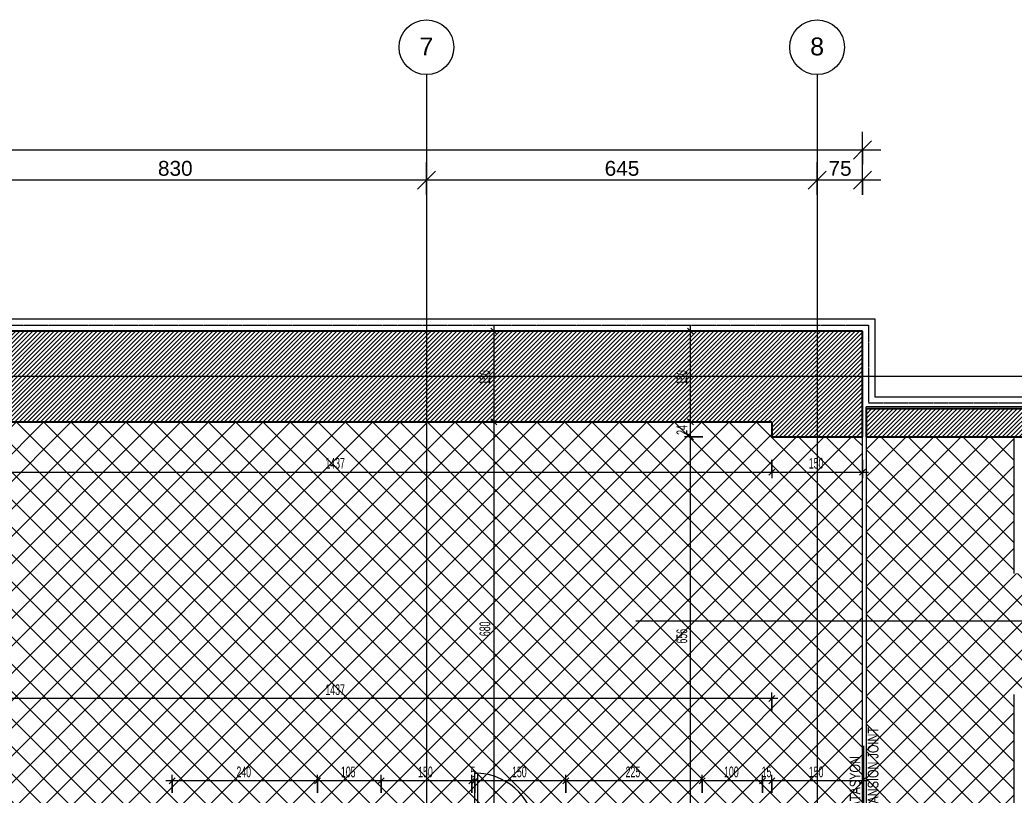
# Model space of a CAD drawing. Header units: centimetres. Extents: x -9345 to 11316, y -7197 to -3465.
# Drawn here: x -2053 to -412, y -4757 to -3477 of the extents above; entities that cross this region are included whole.
import ezdxf

# ---------------------------------------------------------------- set-up
doc = ezdxf.new("R2010")
doc.units = ezdxf.units.CM
doc.linetypes.add('Grid Line 1_4_', pattern=[1.11125, 0.635, -0.15875, 0.15875, -0.15875])
doc.linetypes.add('Overhead', pattern=[0.396875, 0.238125, -0.15875])
for name, color, linetype, lineweight in [('A-ANNO-DIMS', 211, 'Continuous', 9), ('A-ANNO-DIMS-100', 211, 'Continuous', 9), ('A-ANNO-NOTE', 131, 'Continuous', 9), ('A-DETL', 90, 'Continuous', 9), ('A-DETL-GENF', 92, 'Continuous', 9), ('A-DETL-THIN', 151, 'Continuous', 9), ('A-DOOR', 31, 'Continuous', 9), ('A-FLOR', 192, 'Continuous', 9), ('A-FLOR-OVHD', 1, 'Overhead', 9), ('A-GENM', 13, 'Continuous', 9), ('A-WALL', 113, 'Continuous', 9), ('A-WALL-PATT', 111, 'Continuous', 25), ('G-ANNO-SYMB', 111, 'Continuous', 9), ('S-GRID', 1, 'Continuous', 9), ('S-GRID-IDEN', 1, 'Continuous', 9)]:
    doc.layers.add(name, color=color, linetype=linetype, lineweight=lineweight)
doc.styles.add('Arial_1', font='arial.ttf', dxfattribs={"height": 29.505988})
doc.styles.add('Arial_4', font='arial.ttf', dxfattribs={"height": 24.588323})
doc.styles.add('Swis721 LtCn BT_1', font='swisscl.ttf', dxfattribs={"width": 0.8, "height": 17.639445})
doc.styles.add('Swis721 LtCn BT_9', font='swisscl.ttf', dxfattribs={"height": 17.639445})
doc.styles.add('Swis721 LtCn BT_I_1', font='swisscli.ttf', dxfattribs={"height": 17.639445})
doc.dimstyles.new('IUAS_DIMENSION_AXIS', dxfattribs={"dimscale": 30.48, "dimtxt": 25, "dimasz": 0.984252, "dimexe": 0.984252, "dimexo": 0.0625, "dimgap": 0, "dimtad": 1, "dimdec": 0, "dimzin": 0, "dimdsep": 46, "dimtxsty": 'Arial_4', "dimblk1": 'OBLIQUE', "dimblk2": 'OBLIQUE', "dimsah": 1, "dimcen": 0.09, "dimdle": 0.984252, "dimazin": 0, "dimtfac": 1, "dimtdec": 4, "dimtix": 1, "dimtmove": 0, "dimatfit": 3, "dimfxl": 0.787402, "dimfxlon": 1, "dimtvp": 1, "dimtolj": 1, "dimtzin": 0, "dimarcsym": 2})
doc.dimstyles.new('IUAS_DIMENSION_INSIDE_100', dxfattribs={"dimscale": 30.48, "dimtxt": 18, "dimasz": 0.328084, "dimexe": 0.328084, "dimexo": 0.0625, "dimgap": 0, "dimtad": 1, "dimdec": 0, "dimdsep": 46, "dimtxsty": 'Swis721 LtCn BT_1', "dimblk1": 'OBLIQUE', "dimblk2": 'OBLIQUE', "dimsah": 1, "dimcen": 0.09, "dimdle": 0.328084, "dimazin": 0, "dimtfac": 1, "dimtdec": 4, "dimtix": 1, "dimtmove": 0, "dimatfit": 3, "dimfxl": 0.656168, "dimfxlon": 1, "dimtvp": 1, "dimtolj": 1, "dimtzin": 0, "dimarcsym": 2})
doc.dimstyles.new('IUAS_DIMENSION_INSIDE_100_5', dxfattribs={"dimscale": 30.48, "dimtxt": 18, "dimasz": 0.328084, "dimexe": 0.328084, "dimexo": 0.0625, "dimgap": 0, "dimtad": 1, "dimdec": 0, "dimdsep": 46, "dimtxsty": 'Swis721 LtCn BT_1', "dimblk1": 'OBLIQUE', "dimblk2": 'OBLIQUE', "dimsah": 1, "dimcen": 0.09, "dimdle": 0.328084, "dimazin": 0, "dimtfac": 1, "dimtdec": 4, "dimtix": 1, "dimtmove": 0, "dimatfit": 3, "dimfxl": 0.656168, "dimfxlon": 1, "dimtvp": 1, "dimtolj": 1, "dimtzin": 0, "dimarcsym": 2})
pattern_1 = [(45, (0, 0), (-3.535534, 3.535534), [])]

# ---------------------------------------------------------------- blocks, each defined once
blk = doc.blocks.new('M_Single-Flush2 - IUAS_A_DOOR_K7 _yangına dayanıklı saç kapı  100x220_-1640812-_116_30 KONKORS KATI _ CONCOURSE LEVEL')
at = {"layer": 'A-DOOR', "lineweight": 18}
for p, q in [((44.9, -10), (44.9, -110)), ((50, -10), (44.9, -10)), ((50, -10), (50, -110)), ((50, -110), (44.9, -110))]:
    blk.add_line(p, q, dxfattribs=at)
at = {"layer": 'A-DOOR'}
blk.add_arc((50, -10), 100.2, 180.0034, 267.0816, dxfattribs=at)
blk = doc.blocks.new('Generic Models 10 - Generic Models 4-1515411-_116_30 KONKORS KATI _ CONCOURSE LEVEL')
at = {"layer": 'A-GENM'}
h = blk.add_hatch(dxfattribs=at)
h.set_pattern_fill('FP_3', color=256, style=0, pattern_type=2)
h.set_pattern_definition([(336.636, (0, 0), (1.982856, 4.59002), [])])
h.paths.add_polyline_path([(-4643.3, -1479.5), (-4606.9, -1571.2), (-4563.9, -1554.1), (-4718.1, -1165.6), (-4761, -1182.6), (-4699.6, -1337.6)], flags=0)
h.paths.add_polyline_path([(-3959.6, -1314.4), (-3916.6, -1297.4), (-4070.7, -908.8), (-4113.7, -925.9), (-3967.9, -1293.6)], flags=0)
at = {"layer": 'A-GENM', "lineweight": 25}
for p, q in [((-4070.7, -908.8), (-4113.7, -925.9)), ((-3916.6, -1297.4), (-4070.7, -908.8)), ((-4113.7, -925.9), (-3959.6, -1314.4)), ((-4718.8, -1165.9), (-4761, -1182.6)), ((-4718.1, -1165.6), (-4718.8, -1165.9)), ((-4628, -1392.7), (-4718.1, -1165.6)), ((-4761, -1182.6), (-4606.9, -1571.2)), ((-3959.6, -1314.4), (-3916.6, -1297.4)), ((-4563.9, -1554.1), (-4628, -1392.7)), ((-4606.9, -1571.2), (-4563.9, -1554.1))]:
    blk.add_line(p, q, dxfattribs=at)
at = {"layer": 'A-GENM'}
for p, q in [((-4070.7, -908.8), (-4067.6, -907.6)), ((-3913.4, -1296.1), (-4067.5, -907.6)), ((-4113.8, -925.9), (-4113.6, -925.8)), ((-4764.3, -1183.9), (-4610.1, -1572.5)), ((-4764.2, -1183.9), (-4761, -1182.6)), ((-3974.1, -1320.2), (-4001.6, -1331.1)), ((-3959.5, -1314.4), (-3974.1, -1320.2)), ((-4522.3, -1537.6), (-4549.5, -1548.4)), ((-4549.5, -1548.4), (-4564.1, -1554.2))]:
    blk.add_line(p, q, dxfattribs=at)
blk = doc.blocks.new('Grid - IUAS_A_GRID_HEAD_4_5MM-1313285-_116_30 KONKORS KATI _ CONCOURSE LEVEL')
at = {"layer": 'S-GRID-IDEN'}
blk.add_circle((0, 0), 0.452, dxfattribs=at)
blk = doc.blocks.new('DIMBLOCK156-_116_30 KONKORS KATI _ CONCOURSE LEVEL')
at = {"layer": 'A-ANNO-DIMS-100', "transparency": 16777216}
for p, q in [((-925.9, -4164.9), (-955.9, -4164.9)), ((-945.9, -4164.9), (-950.9, -4159.9)), ((-945.9, -4820.5), (-945.9, -4164.9)), ((-945.9, -4164.9), (-940.9, -4169.9)), ((-945.9, -4164.9), (-925.9, -4164.9)), ((-965.9, -4820.5), (-935.9, -4820.5)), ((-945.9, -4820.5), (-965.9, -4820.5)), ((-945.9, -4820.5), (-950.9, -4815.5)), ((-945.9, -4820.5), (-940.9, -4825.5))]:
    blk.add_line(p, q, dxfattribs=at)
at = {"layer": 'A-ANNO-DIMS-100', "color": 0, "transparency": 16777216, "insert": (-969.2, -4506.4), "char_height": 17.64, "width": 32.914, "attachment_point": 1, "rotation": 90, "line_spacing_factor": 0.971848, "style": 'Swis721 LtCn BT_1'}
blk.add_mtext('656', dxfattribs=at)
blk = doc.blocks.new('_Oblique')
at = {"color": 0, "linetype": 'ByBlock', "lineweight": -2}
blk.add_line((-0.5, -0.5), (0.5, 0.5), dxfattribs=at)
blk = doc.blocks.new('DIMBLOCK157-_116_30 KONKORS KATI _ CONCOURSE LEVEL')
at = {"layer": 'A-ANNO-DIMS-100', "transparency": 16777216}
for p, q in [((-945.9, -4140.5), (-950.9, -4135.5)), ((-965.9, -4140.5), (-935.9, -4140.5)), ((-945.9, -4140.5), (-965.9, -4140.5)), ((-945.9, -4164.9), (-945.9, -4140.5)), ((-945.9, -4140.5), (-940.9, -4145.5)), ((-925.9, -4164.9), (-955.9, -4164.9)), ((-945.9, -4164.9), (-950.9, -4159.9)), ((-945.9, -4164.9), (-940.9, -4169.9)), ((-945.9, -4164.9), (-925.9, -4164.9))]:
    blk.add_line(p, q, dxfattribs=at)
at = {"layer": 'A-ANNO-DIMS-100', "color": 0, "transparency": 16777216, "insert": (-969.2, -4161.9), "char_height": 17.64, "width": 21.943, "attachment_point": 1, "rotation": 90, "line_spacing_factor": 0.971848, "style": 'Swis721 LtCn BT_1'}
blk.add_mtext('24', dxfattribs=at)
blk = doc.blocks.new('DIMBLOCK158-_116_30 KONKORS KATI _ CONCOURSE LEVEL')
at = {"layer": 'A-ANNO-DIMS-100', "transparency": 16777216}
for p, q in [((-945.9, -3990.5), (-950.9, -3985.5)), ((-945.9, -4140.5), (-945.9, -3980.5)), ((-965.9, -3990.5), (-935.9, -3990.5)), ((-945.9, -3990.5), (-965.9, -3990.5)), ((-945.9, -3990.5), (-940.9, -3995.5)), ((-945.9, -4140.5), (-950.9, -4135.5)), ((-965.9, -4140.5), (-935.9, -4140.5)), ((-945.9, -4140.5), (-965.9, -4140.5)), ((-945.9, -4140.5), (-940.9, -4145.5))]:
    blk.add_line(p, q, dxfattribs=at)
at = {"layer": 'A-ANNO-DIMS-100', "color": 0, "transparency": 16777216, "insert": (-969.2, -4079.2), "char_height": 17.64, "width": 32.914, "attachment_point": 1, "rotation": 90, "line_spacing_factor": 0.971848, "style": 'Swis721 LtCn BT_1'}
blk.add_mtext('150', dxfattribs=at)
blk = doc.blocks.new('DIMBLOCK201-_116_30 KONKORS KATI _ CONCOURSE LEVEL')
at = {"layer": 'A-ANNO-DIMS-100', "transparency": 16777216}
for p, q in [((-1270.9, -3990.5), (-1275.9, -3985.5)), ((-1270.9, -3980.5), (-1270.9, -4140.5)), ((-1250.9, -3990.5), (-1280.9, -3990.5)), ((-1270.9, -3990.5), (-1265.9, -3995.5)), ((-1270.9, -3990.5), (-1250.9, -3990.5)), ((-1270.9, -4140.5), (-1275.9, -4135.5)), ((-1250.9, -4140.5), (-1280.9, -4140.5)), ((-1270.9, -4140.5), (-1265.9, -4145.5)), ((-1270.9, -4140.5), (-1250.9, -4140.5))]:
    blk.add_line(p, q, dxfattribs=at)
at = {"layer": 'A-ANNO-DIMS-100', "color": 0, "transparency": 16777216, "insert": (-1294.3, -4079.2), "char_height": 17.64, "width": 32.914, "attachment_point": 1, "rotation": 90, "line_spacing_factor": 0.971848, "style": 'Swis721 LtCn BT_1'}
blk.add_mtext('150', dxfattribs=at)
blk = doc.blocks.new('DIMBLOCK202-_116_30 KONKORS KATI _ CONCOURSE LEVEL')
at = {"layer": 'A-ANNO-DIMS-100', "transparency": 16777216}
for p, q in [((-1270.9, -4140.5), (-1275.9, -4135.5)), ((-1250.9, -4140.5), (-1280.9, -4140.5)), ((-1270.9, -4140.5), (-1270.9, -4820.5)), ((-1270.9, -4140.5), (-1265.9, -4145.5)), ((-1270.9, -4140.5), (-1250.9, -4140.5)), ((-1250.9, -4820.5), (-1280.9, -4820.5)), ((-1270.9, -4820.5), (-1275.9, -4815.5)), ((-1270.9, -4820.5), (-1265.9, -4825.5)), ((-1270.9, -4820.5), (-1250.9, -4820.5))]:
    blk.add_line(p, q, dxfattribs=at)
at = {"layer": 'A-ANNO-DIMS-100', "color": 0, "transparency": 16777216, "insert": (-1294.3, -4494.2), "char_height": 17.64, "width": 32.914, "attachment_point": 1, "rotation": 90, "line_spacing_factor": 0.971848, "style": 'Swis721 LtCn BT_1'}
blk.add_mtext('680', dxfattribs=at)
blk = doc.blocks.new('DIMBLOCK222-_116_30 KONKORS KATI _ CONCOURSE LEVEL')
at = {"layer": 'A-ANNO-DIMS-100', "transparency": 16777216}
for p, q in [((-2249, -4203.3), (-2249, -4233.3)), ((-2249, -4223.3), (-2249, -4203.3)), ((-2249, -4223.3), (-2244, -4218.3)), ((-812, -4203.3), (-812, -4233.3)), ((-812, -4223.3), (-812, -4203.3)), ((-812, -4223.3), (-807, -4218.3)), ((-2249, -4223.3), (-2254, -4228.3)), ((-2249, -4223.3), (-812, -4223.3)), ((-812, -4223.3), (-817, -4228.3))]:
    blk.add_line(p, q, dxfattribs=at)
at = {"layer": 'A-ANNO-DIMS-100', "color": 0, "transparency": 16777216, "insert": (-1548.8, -4199.9), "char_height": 17.64, "width": 43.886, "attachment_point": 1, "line_spacing_factor": 0.971848, "style": 'Swis721 LtCn BT_1'}
blk.add_mtext('1437', dxfattribs=at)
blk = doc.blocks.new('DIMBLOCK223-_116_30 KONKORS KATI _ CONCOURSE LEVEL')
at = {"layer": 'A-ANNO-DIMS-100', "transparency": 16777216}
for p, q in [((-812, -4203.3), (-812, -4233.3)), ((-812, -4223.3), (-812, -4203.3)), ((-812, -4223.3), (-807, -4218.3)), ((-662, -4203.3), (-662, -4233.3)), ((-662, -4223.3), (-662, -4203.3)), ((-662, -4223.3), (-657, -4218.3)), ((-812, -4223.3), (-817, -4228.3)), ((-812, -4223.3), (-652, -4223.3)), ((-662, -4223.3), (-667, -4228.3))]:
    blk.add_line(p, q, dxfattribs=at)
at = {"layer": 'A-ANNO-DIMS-100', "color": 0, "transparency": 16777216, "insert": (-750.7, -4199.9), "char_height": 17.64, "width": 32.914, "attachment_point": 1, "line_spacing_factor": 0.971848, "style": 'Swis721 LtCn BT_1'}
blk.add_mtext('150', dxfattribs=at)
blk = doc.blocks.new('DIMBLOCK245-_116_30 KONKORS KATI _ CONCOURSE LEVEL')
at = {"layer": 'A-ANNO-DIMS-100', "transparency": 16777216}
for p, q in [((-6812, -3715.4), (-6812, -3661.4)), ((-6812, -3691.4), (-6797, -3676.4)), ((-662, -3715.4), (-662, -3661.4)), ((-662, -3691.4), (-647, -3676.4)), ((-6842, -3691.4), (-632, -3691.4)), ((-6812, -3691.4), (-6827, -3706.4)), ((-6812, -3691.4), (-6812, -3715.4)), ((-662, -3691.4), (-677, -3706.4)), ((-662, -3691.4), (-662, -3715.4))]:
    blk.add_line(p, q, dxfattribs=at)
at = {"layer": 'A-ANNO-DIMS-100', "color": 0, "transparency": 16777216, "insert": (-3774.7, -3659.5), "char_height": 24.59, "width": 90.462, "attachment_point": 1, "line_spacing_factor": 0.938532, "style": 'Arial_4'}
blk.add_mtext('6150', dxfattribs=at)
blk = doc.blocks.new('DIMBLOCK247-_116_30 KONKORS KATI _ CONCOURSE LEVEL')
at = {"layer": 'A-ANNO-DIMS-100', "transparency": 16777216}
for p, q in [((-737, -3765.4), (-737, -3711.4)), ((-662, -3765.4), (-662, -3711.4)), ((-737, -3741.4), (-752, -3756.4)), ((-737, -3741.4), (-722, -3726.4)), ((-632, -3741.4), (-737, -3741.4)), ((-737, -3741.4), (-737, -3765.4)), ((-662, -3741.4), (-677, -3756.4)), ((-662, -3741.4), (-647, -3726.4)), ((-662, -3741.4), (-662, -3765.4))]:
    blk.add_line(p, q, dxfattribs=at)
at = {"layer": 'A-ANNO-DIMS-100', "color": 0, "transparency": 16777216, "insert": (-718.3, -3709.5), "char_height": 24.59, "width": 45.231, "attachment_point": 1, "line_spacing_factor": 0.938532, "style": 'Arial_4'}
blk.add_mtext('75', dxfattribs=at)
blk = doc.blocks.new('DIMBLOCK248-_116_30 KONKORS KATI _ CONCOURSE LEVEL')
at = {"layer": 'A-ANNO-DIMS-100', "transparency": 16777216}
for p, q in [((-1382, -3765.4), (-1382, -3711.4)), ((-737, -3765.4), (-737, -3711.4)), ((-1382, -3741.4), (-1397, -3756.4)), ((-1382, -3741.4), (-1367, -3726.4)), ((-737, -3741.4), (-1382, -3741.4)), ((-1382, -3741.4), (-1382, -3765.4)), ((-737, -3741.4), (-752, -3756.4)), ((-737, -3741.4), (-722, -3726.4)), ((-737, -3741.4), (-737, -3765.4))]:
    blk.add_line(p, q, dxfattribs=at)
at = {"layer": 'A-ANNO-DIMS-100', "color": 0, "transparency": 16777216, "insert": (-1087.8, -3709.5), "char_height": 24.59, "width": 67.846, "attachment_point": 1, "line_spacing_factor": 0.938532, "style": 'Arial_4'}
blk.add_mtext('645', dxfattribs=at)
blk = doc.blocks.new('DIMBLOCK249-_116_30 KONKORS KATI _ CONCOURSE LEVEL')
at = {"layer": 'A-ANNO-DIMS-100', "transparency": 16777216}
for p, q in [((-2212, -3765.4), (-2212, -3711.4)), ((-1382, -3765.4), (-1382, -3711.4)), ((-2212, -3741.4), (-2227, -3756.4)), ((-2212, -3741.4), (-2197, -3726.4)), ((-1382, -3741.4), (-2212, -3741.4)), ((-2212, -3741.4), (-2212, -3765.4)), ((-1382, -3741.4), (-1397, -3756.4)), ((-1382, -3741.4), (-1367, -3726.4)), ((-1382, -3741.4), (-1382, -3765.4))]:
    blk.add_line(p, q, dxfattribs=at)
at = {"layer": 'A-ANNO-DIMS-100', "color": 0, "transparency": 16777216, "insert": (-1825.3, -3709.5), "char_height": 24.59, "width": 67.846, "attachment_point": 1, "line_spacing_factor": 0.938532, "style": 'Arial_4'}
blk.add_mtext('830', dxfattribs=at)
blk = doc.blocks.new('DIMBLOCK278-_116_30 KONKORS KATI _ CONCOURSE LEVEL')
at = {"layer": 'A-ANNO-DIMS-100', "transparency": 16777216}
for p, q in [((-812, -4752.9), (-812, -4722.9)), ((-662, -4752.9), (-662, -4722.9)), ((-812, -4732.9), (-817, -4737.9)), ((-812, -4732.9), (-807, -4727.9)), ((-652, -4732.9), (-812, -4732.9)), ((-812, -4732.9), (-812, -4752.9)), ((-662, -4732.9), (-667, -4737.9)), ((-662, -4732.9), (-657, -4727.9)), ((-662, -4732.9), (-662, -4752.9))]:
    blk.add_line(p, q, dxfattribs=at)
at = {"layer": 'A-ANNO-DIMS-100', "color": 0, "transparency": 16777216, "insert": (-750.7, -4709.5), "char_height": 17.64, "width": 32.914, "attachment_point": 1, "line_spacing_factor": 0.971848, "style": 'Swis721 LtCn BT_1'}
blk.add_mtext('150', dxfattribs=at)
blk = doc.blocks.new('DIMBLOCK279-_116_30 KONKORS KATI _ CONCOURSE LEVEL')
at = {"layer": 'A-ANNO-DIMS-100', "transparency": 16777216}
for p, q in [((-827, -4752.9), (-827, -4722.9)), ((-812, -4752.9), (-812, -4722.9)), ((-827, -4732.9), (-832, -4737.9)), ((-827, -4732.9), (-822, -4727.9)), ((-812, -4732.9), (-827, -4732.9)), ((-827, -4732.9), (-827, -4752.9)), ((-812, -4732.9), (-817, -4737.9)), ((-812, -4732.9), (-807, -4727.9)), ((-812, -4732.9), (-812, -4752.9))]:
    blk.add_line(p, q, dxfattribs=at)
at = {"layer": 'A-ANNO-DIMS-100', "color": 0, "transparency": 16777216, "insert": (-828.6, -4709.5), "char_height": 17.64, "width": 21.943, "attachment_point": 1, "line_spacing_factor": 0.971848, "style": 'Swis721 LtCn BT_1'}
blk.add_mtext('15', dxfattribs=at)
blk = doc.blocks.new('DIMBLOCK280-_116_30 KONKORS KATI _ CONCOURSE LEVEL')
at = {"layer": 'A-ANNO-DIMS-100', "transparency": 16777216}
for p, q in [((-927, -4752.9), (-927, -4722.9)), ((-827, -4752.9), (-827, -4722.9)), ((-927, -4732.9), (-932, -4737.9)), ((-927, -4732.9), (-922, -4727.9)), ((-827, -4732.9), (-927, -4732.9)), ((-927, -4732.9), (-927, -4752.9)), ((-827, -4732.9), (-832, -4737.9)), ((-827, -4732.9), (-822, -4727.9)), ((-827, -4732.9), (-827, -4752.9))]:
    blk.add_line(p, q, dxfattribs=at)
at = {"layer": 'A-ANNO-DIMS-100', "color": 0, "transparency": 16777216, "insert": (-890.7, -4709.5), "char_height": 17.64, "width": 32.914, "attachment_point": 1, "line_spacing_factor": 0.971848, "style": 'Swis721 LtCn BT_1'}
blk.add_mtext('100', dxfattribs=at)
blk = doc.blocks.new('DIMBLOCK281-_116_30 KONKORS KATI _ CONCOURSE LEVEL')
at = {"layer": 'A-ANNO-DIMS-100', "transparency": 16777216}
for p, q in [((-1152, -4752.9), (-1152, -4722.9)), ((-927, -4752.9), (-927, -4722.9)), ((-1152, -4732.9), (-1157, -4737.9)), ((-1152, -4732.9), (-1147, -4727.9)), ((-927, -4732.9), (-1152, -4732.9)), ((-1152, -4732.9), (-1152, -4752.9)), ((-927, -4732.9), (-932, -4737.9)), ((-927, -4732.9), (-922, -4727.9)), ((-927, -4732.9), (-927, -4752.9))]:
    blk.add_line(p, q, dxfattribs=at)
at = {"layer": 'A-ANNO-DIMS-100', "color": 0, "transparency": 16777216, "insert": (-1053.2, -4709.5), "char_height": 17.64, "width": 32.914, "attachment_point": 1, "line_spacing_factor": 0.971848, "style": 'Swis721 LtCn BT_1'}
blk.add_mtext('225', dxfattribs=at)
blk = doc.blocks.new('DIMBLOCK282-_116_30 KONKORS KATI _ CONCOURSE LEVEL')
at = {"layer": 'A-ANNO-DIMS-100', "transparency": 16777216}
for p, q in [((-1302, -4752.9), (-1302, -4722.9)), ((-1152, -4752.9), (-1152, -4722.9)), ((-1302, -4732.9), (-1307, -4737.9)), ((-1302, -4732.9), (-1297, -4727.9)), ((-1152, -4732.9), (-1302, -4732.9)), ((-1302, -4732.9), (-1302, -4752.9)), ((-1152, -4732.9), (-1157, -4737.9)), ((-1152, -4732.9), (-1147, -4727.9)), ((-1152, -4732.9), (-1152, -4752.9))]:
    blk.add_line(p, q, dxfattribs=at)
at = {"layer": 'A-ANNO-DIMS-100', "color": 0, "transparency": 16777216, "insert": (-1240.7, -4709.5), "char_height": 17.64, "width": 32.914, "attachment_point": 1, "line_spacing_factor": 0.971848, "style": 'Swis721 LtCn BT_1'}
blk.add_mtext('150', dxfattribs=at)
blk = doc.blocks.new('DIMBLOCK283-_116_30 KONKORS KATI _ CONCOURSE LEVEL')
at = {"layer": 'A-ANNO-DIMS-100', "transparency": 16777216}
for p, q in [((-1307, -4752.9), (-1307, -4722.9)), ((-1302, -4752.9), (-1302, -4722.9)), ((-1307, -4732.9), (-1312, -4737.9)), ((-1307, -4732.9), (-1302, -4727.9)), ((-1302, -4732.9), (-1307, -4732.9)), ((-1307, -4732.9), (-1307, -4752.9)), ((-1302, -4732.9), (-1307, -4737.9)), ((-1302, -4732.9), (-1297, -4727.9)), ((-1302, -4732.9), (-1302, -4752.9))]:
    blk.add_line(p, q, dxfattribs=at)
at = {"layer": 'A-ANNO-DIMS-100', "color": 0, "transparency": 16777216, "insert": (-1309.1, -4709.5), "char_height": 17.639, "width": 10.971, "attachment_point": 1, "line_spacing_factor": 0.971848, "style": 'Swis721 LtCn BT_1'}
blk.add_mtext('\\fSwis721 LtCn BT|b0|i0|c162|p34|;\\W.8;5', dxfattribs=at)
blk = doc.blocks.new('DIMBLOCK284-_116_30 KONKORS KATI _ CONCOURSE LEVEL')
at = {"layer": 'A-ANNO-DIMS-100', "transparency": 16777216}
for p, q in [((-1457, -4752.9), (-1457, -4722.9)), ((-1307, -4752.9), (-1307, -4722.9)), ((-1457, -4732.9), (-1462, -4737.9)), ((-1457, -4732.9), (-1452, -4727.9)), ((-1307, -4732.9), (-1457, -4732.9)), ((-1457, -4732.9), (-1457, -4752.9)), ((-1307, -4732.9), (-1312, -4737.9)), ((-1307, -4732.9), (-1302, -4727.9)), ((-1307, -4732.9), (-1307, -4752.9))]:
    blk.add_line(p, q, dxfattribs=at)
at = {"layer": 'A-ANNO-DIMS-100', "color": 0, "transparency": 16777216, "insert": (-1395.7, -4709.5), "char_height": 17.64, "width": 32.914, "attachment_point": 1, "line_spacing_factor": 0.971848, "style": 'Swis721 LtCn BT_1'}
blk.add_mtext('150', dxfattribs=at)
blk = doc.blocks.new('DIMBLOCK285-_116_30 KONKORS KATI _ CONCOURSE LEVEL')
at = {"layer": 'A-ANNO-DIMS-100', "transparency": 16777216}
for p, q in [((-1562, -4752.9), (-1562, -4722.9)), ((-1457, -4752.9), (-1457, -4722.9)), ((-1562, -4732.9), (-1567, -4737.9)), ((-1562, -4732.9), (-1557, -4727.9)), ((-1457, -4732.9), (-1562, -4732.9)), ((-1562, -4732.9), (-1562, -4752.9)), ((-1457, -4732.9), (-1462, -4737.9)), ((-1457, -4732.9), (-1452, -4727.9)), ((-1457, -4732.9), (-1457, -4752.9))]:
    blk.add_line(p, q, dxfattribs=at)
at = {"layer": 'A-ANNO-DIMS-100', "color": 0, "transparency": 16777216, "insert": (-1523.2, -4709.5), "char_height": 17.64, "width": 32.914, "attachment_point": 1, "line_spacing_factor": 0.971848, "style": 'Swis721 LtCn BT_1'}
blk.add_mtext('105', dxfattribs=at)
blk = doc.blocks.new('DIMBLOCK286-_116_30 KONKORS KATI _ CONCOURSE LEVEL')
at = {"layer": 'A-ANNO-DIMS-100', "transparency": 16777216}
for p, q in [((-1802, -4752.9), (-1802, -4722.9)), ((-1562, -4752.9), (-1562, -4722.9)), ((-1562, -4732.9), (-1812, -4732.9)), ((-1802, -4732.9), (-1807, -4737.9)), ((-1802, -4732.9), (-1797, -4727.9)), ((-1802, -4732.9), (-1802, -4752.9)), ((-1562, -4732.9), (-1567, -4737.9)), ((-1562, -4732.9), (-1557, -4727.9)), ((-1562, -4732.9), (-1562, -4752.9))]:
    blk.add_line(p, q, dxfattribs=at)
at = {"layer": 'A-ANNO-DIMS-100', "color": 0, "transparency": 16777216, "insert": (-1695.7, -4709.5), "char_height": 17.64, "width": 32.914, "attachment_point": 1, "line_spacing_factor": 0.971848, "style": 'Swis721 LtCn BT_1'}
blk.add_mtext('240', dxfattribs=at)
blk = doc.blocks.new('TURENG_YAZI5 - TURENG_YAZI 2-1780840-_116_30 KONKORS KATI _ CONCOURSE LEVEL')
at = {"layer": 'A-ANNO-NOTE'}
blk.add_line((0, 0), (1.428, 0), dxfattribs=at)
blk = doc.blocks.new('DIMBLOCK312-_116_30 KONKORS KATI _ CONCOURSE LEVEL')
at = {"layer": 'A-ANNO-DIMS-100', "transparency": 16777216}
for p, q in [((-2249, -4577), (-2249, -4607)), ((-2249, -4597), (-2249, -4577)), ((-2249, -4597), (-2244, -4592)), ((-812, -4617), (-812, -4587)), ((-812, -4597), (-807, -4592)), ((-2249, -4597), (-2254, -4602)), ((-802, -4597), (-2249, -4597)), ((-812, -4597), (-817, -4602)), ((-812, -4597), (-812, -4617))]:
    blk.add_line(p, q, dxfattribs=at)
at = {"layer": 'A-ANNO-DIMS-100', "color": 0, "transparency": 16777216, "insert": (-1548.8, -4573.7), "char_height": 17.64, "width": 43.886, "attachment_point": 1, "line_spacing_factor": 0.971848, "style": 'Swis721 LtCn BT_1'}
blk.add_mtext('1437', dxfattribs=at)

msp = doc.modelspace()

# ---------------------------------------------------------------- hatches: boundary and pattern name
at = {"layer": 'A-DETL-GENF', "lineweight": 18}
h = msp.add_hatch(dxfattribs=at)
h.set_pattern_fill('FP_6', color=253, style=0, pattern_type=2)
h.set_pattern_definition([(45, (0, 0), (-22.62742, 22.62742), []), (135, (0, 0), (-22.62742, -22.62742), [])])
h.paths.add_polyline_path([(-2152, -6550.5), (-2152, -6310.5), (-2064, -6310.5), (-2064, -6130.5), (-2152.2, -6130.5), (-2152.2, -5950.5), (-2172.2, -5950.5), (-2172.2, -5575.5), (-2179.1, -5580.6), (-2186.6, -5584.7), (-2194.6, -5587.7), (-2202.9, -5589.5), (-2211.4, -5590.2), (-2220, -5589.6), (-2228.3, -5587.8), (-2236.3, -5584.8), (-2244.2, -5580.4), (-2250.7, -5575.6), (-2256.7, -5569.6), (-2261.9, -5562.7), (-2266, -5555.2), (-2269, -5547.2), (-2270.8, -5538.9), (-2271.4, -5530.4), (-2270.9, -5521.9), (-2269.1, -5513.5), (-2266.1, -5505.5), (-2262, -5498), (-2256.9, -5491.1), (-2250.9, -5485.1), (-2244.1, -5479.9), (-2236.6, -5475.8), (-2228.6, -5472.8), (-2220.2, -5471), (-2211.7, -5470.3), (-2203.4, -5470.9), (-2195.2, -5472.7), (-2187.3, -5475.6), (-2179.9, -5479.5), (-2173.2, -5484.5), (-2167.2, -5490.3), (-2162, -5496.9), (-2157.9, -5504.2), (-2154.7, -5511.9), (-2152.7, -5520.1), (-2151.9, -5528.4), (-2152.2, -5536.8), (-2153.6, -5545), (-2156.2, -5553), (-2159.9, -5560.5), (-1802, -5560.5), (-1802, -5057.6), (-1801.5, -5040.7), (-1799.7, -5023.9), (-1796.8, -5007.3), (-1792.7, -4990.9), (-1787.4, -4974.8), (-1781, -4959.2), (-1773.5, -4944.1), (-1764.9, -4929.5), (-1755.3, -4915.6), (-1744.7, -4902.4), (-1733.2, -4890), (-1720.9, -4878.5), (-1707.8, -4867.9), (-1693.9, -4858.2), (-1679.4, -4849.6), (-1664.3, -4842), (-1648.7, -4835.5), (-1632.7, -4830.1), (-1616.3, -4825.9), (-1599.7, -4822.9), (-1582.9, -4821.1), (-1566, -4820.5), (-812, -4820.5), (-812, -4815.3), (-662, -4815.3), (-662, -4164.9), (-812, -4164.9), (-812, -4140.5), (-2249, -4140.5), (-2249, -4460.5), (-3062, -4460.5), (-3062, -4140.5), (-3987, -4140.5), (-3987, -4320.5), (-4092, -4320.5), (-4092, -4630.5), (-3987, -4630.5), (-3987, -4810.5), (-3837, -4810.5), (-3837, -4910.5), (-3987, -4910.5), (-3987, -4814.9), (-4787, -4814.9), (-4787, -4910.5), (-4937, -4910.5), (-4937, -4815.5), (-4992, -4815.5), (-4992, -4140.5), (-6662, -4140.5), (-6662, -4165.4), (-6812, -4165.4), (-6812, -4816.8), (-6662, -4816.8), (-6662, -5290.5), (-4007, -5290.5), (-3987.4, -5291.2), (-3968, -5293), (-3948.7, -5296.2), (-3929.6, -5300.5), (-3910.9, -5306.1), (-3892.5, -5312.8), (-3874.6, -5320.7), (-3857.3, -5329.8), (-3840.6, -5339.9), (-3824.6, -5351.1), (-3809.3, -5363.3), (-3794.8, -5376.4), (-3781.2, -5390.5), (-3768.5, -5405.4), (-3756.8, -5421), (-3746.2, -5437.4), (-3735.9, -5455.8), (-3728.1, -5472.1), (-3720.8, -5490.2), (-3714.6, -5508.7), (-3709.6, -5527.7), (-3705.9, -5546.8), (-3703.4, -5566.2), (-3702.1, -5585.8), (-3702.1, -5605.3), (-3703.4, -5624.8), (-3705.9, -5644.2), (-3709.6, -5663.4), (-3714.6, -5682.3), (-3720.8, -5700.9), (-3728.1, -5719), (-3736.6, -5736.6), (-3746.2, -5753.6), (-3756.8, -5770), (-3768.5, -5785.7), (-3781.2, -5800.6), (-3794.8, -5814.6), (-3809.3, -5827.8), (-3824.6, -5840), (-3840.6, -5851.1), (-3857.3, -5861.3), (-3874.6, -5870.3), (-3892.5, -5878.2), (-3910.9, -5885), (-3929.6, -5890.6), (-3948.7, -5894.9), (-3968, -5898), (-3987.4, -5899.9), (-4007, -5900.5), (-6132, -5900.5), (-6132, -6190.5), (-4062, -6190.5), (-4062, -6370.5), (-3978.5, -6370.5), (-3978.5, -6550.5), (-2167.9, -6550.5)], flags=0)
h.paths.add_polyline_path([(-3187, -5580.5), (-3187, -5480.5), (-3037, -5480.5), (-3037, -5580.5), (-3159.8, -5580.5)], flags=0)
h.paths.add_polyline_path([(-3112, -4920.5), (-3120.5, -4919.9), (-3128.9, -4918.1), (-3136.9, -4915.1), (-3144.4, -4911), (-3151.3, -4905.9), (-3157.3, -4899.8), (-3162.5, -4893), (-3166.6, -4885.4), (-3169.5, -4877.4), (-3171.4, -4869.1), (-3172, -4860.5), (-3171.4, -4852), (-3169.5, -4843.6), (-3166.6, -4835.6), (-3162.5, -4828.1), (-3157.3, -4821.2), (-3151.3, -4815.2), (-3144.4, -4810), (-3136.9, -4805.9), (-3128.9, -4803), (-3120.5, -4801.1), (-3112, -4800.5), (-3103.4, -4801.1), (-3095.1, -4803), (-3087.1, -4805.9), (-3079.5, -4810), (-3072.7, -4815.2), (-3066.6, -4821.2), (-3061.5, -4828.1), (-3057.4, -4835.6), (-3054.4, -4843.6), (-3052.6, -4852), (-3052, -4860.5), (-3052.6, -4869.1), (-3054.4, -4877.4), (-3057.4, -4885.4), (-3061.5, -4893), (-3066.6, -4899.8), (-3072.7, -4905.9), (-3079.5, -4911), (-3087.1, -4915.1), (-3095.1, -4918.1), (-3103.4, -4919.9)], flags=0)
h.paths.add_polyline_path([(-2212, -4920.5), (-2220.5, -4919.9), (-2228.9, -4918.1), (-2236.9, -4915.1), (-2244.4, -4911), (-2251.3, -4905.9), (-2257.3, -4899.8), (-2262.5, -4893), (-2266.6, -4885.4), (-2269.5, -4877.4), (-2271.4, -4869.1), (-2272, -4860.5), (-2271.4, -4852), (-2269.5, -4843.6), (-2266.6, -4835.6), (-2262.5, -4828.1), (-2257.3, -4821.2), (-2251.3, -4815.2), (-2244.2, -4809.9), (-2236.9, -4805.9), (-2228.9, -4803), (-2220.5, -4801.1), (-2212, -4800.5), (-2203.4, -4801.1), (-2195.1, -4803), (-2187.1, -4805.9), (-2179.5, -4810), (-2172.7, -4815.2), (-2166.6, -4821.2), (-2161.5, -4828.1), (-2157.4, -4835.6), (-2154.4, -4843.6), (-2152.6, -4852), (-2152, -4860.5), (-2152.6, -4869.1), (-2154.4, -4877.4), (-2157.4, -4885.4), (-2161.5, -4893), (-2166.6, -4899.8), (-2172.7, -4905.9), (-2179.5, -4911), (-2187.1, -4915.1), (-2195.1, -4918.1), (-2203.4, -4919.9)], flags=0)
h.paths.add_polyline_path([(-5747, -4910.5), (-5897, -4910.5), (-5897, -4810.5), (-5747, -4810.5), (-5747, -4906.6)], flags=0)
h.paths.add_polyline_path([(-642, -4816.2), (-411.8, -4816.2), (-411.8, -4590.5), (-332, -4590.5), (-332, -4390.5), (-411.8, -4390.5), (-411.8, -4165.5), (-656.1, -4165.5), (-656.1, -4816.2)], flags=0)
h.paths.add_polyline_path([(-8424.3, -4815.5), (-6821.9, -4815.5), (-6821.9, -4165.5), (-8477.2, -4165.5), (-8477.2, -4390.5), (-8532.2, -4390.5), (-8532.2, -4590.5), (-8477.2, -4590.5), (-8477.2, -4815.5)], flags=0)
at = {"layer": 'A-WALL-PATT', "lineweight": 9}
h = msp.add_hatch(dxfattribs=at)
h.set_pattern_fill('FP_1', color=256, style=0, pattern_type=2)
h.set_pattern_definition(pattern_1)
h.paths.add_polyline_path([(-6662, -4140.5), (-812, -4140.5), (-812, -3990.5), (-6812, -3990.5), (-6812, -4140.5), (-6662, -4140.5)], flags=0)
h = msp.add_hatch(dxfattribs=at)
h.set_pattern_fill('FP_1', color=256, style=0, pattern_type=2)
h.set_pattern_definition(pattern_1)
h.paths.add_polyline_path([(-794.6, -6550.5), (-662, -6550.5), (-662, -4815.4), (-812, -4815.4), (-812, -6550.5)], flags=0)
h.paths.add_polyline_path([(-680.1, -4165.3), (-662, -4165.3), (-662, -3990.5), (-812, -3990.5), (-811.9, -4165.3), (-718.3, -4165.3)], flags=0)

# ---------------------------------------------------------------- linework, layer by layer
at = {"layer": 'A-DETL'}
for p, q in [((-6832, -3970.5), (-642, -3970.5)), ((-642, -3970.5), (-642, -4099)), ((-642, -4099), (-236.1, -4099))]:
    msp.add_line(p, q, dxfattribs=at)
at = {"layer": 'A-DETL-THIN'}
for p, q in [((-812, -4140.5), (-2249, -4140.5)), ((-812, -4164.9), (-812, -4140.5)), ((-662, -4164.9), (-812, -4164.9)), ((-662, -4815.3), (-662, -4164.9)), ((-656.1, -4165.5), (-656.1, -4816.2)), ((-411.8, -4165.5), (-656.1, -4165.5)), ((-411.8, -4816.2), (-411.8, -4590.5))]:
    msp.add_line(p, q, dxfattribs=at)
at = {"layer": 'A-FLOR'}
for p, q in [((-812, -4165.5), (-812, -4165.3)), ((-662, -4165.5), (-812, -4165.5)), ((-662, -4815.4), (-662, -4165.3)), ((-411.8, -4165.5), (-656.1, -4165.5)), ((-656.1, -4165.5), (-656.1, -4815.4)), ((-411.8, -4390.5), (-411.8, -4165.5))]:
    msp.add_line(p, q, dxfattribs=at)
at = {"layer": 'A-FLOR-OVHD'}
for p, q in [((-6822, -3980.5), (-652, -3980.5)), ((-652, -3980.5), (-652, -4109)), ((-652, -4109), (-236, -4109))]:
    msp.add_line(p, q, dxfattribs=at)
at = {"layer": 'A-WALL', "lineweight": 25}
for p, q in [((-662, -3990.5), (-6812, -3990.5)), ((-662, -4165.3), (-662, -3990.5)), ((-2249, -4140.5), (-812, -4140.5)), ((-812, -4140.5), (-812, -4165.3)), ((-811.9, -4165.3), (-662, -4165.3))]:
    msp.add_line(p, q, dxfattribs=at)
at = {"layer": 'G-ANNO-SYMB'}
msp.add_line((-1036.2, -4468.8), (1127.6, -4468.8), dxfattribs=at)
at = {"layer": 'S-GRID', "linetype": 'Grid Line 1_4_'}
for p, q in [((-1382, -3567.1), (-1382, -7007.4)), ((-737, -3567.1), (-737, -7079.7)), ((1078.2, -4065.5), (-8251.7, -4065.5))]:
    msp.add_line(p, q, dxfattribs=at)

# ---------------------------------------------------------------- block references
at = {"layer": 'A-ANNO-NOTE', "xscale": 100, "yscale": 100, "zscale": 100, "rotation": 90.00000000000011}
msp.add_blockref('TURENG_YAZI5 - TURENG_YAZI 2-1780840-_116_30 KONKORS KATI _ CONCOURSE LEVEL', (-660, -4818.1), dxfattribs=at)
at = {"layer": 'A-DOOR', "rotation": 180}
msp.add_blockref('M_Single-Flush2 - IUAS_A_DOOR_K7 _yangına dayanıklı saç kapı  100x220_-1640812-_116_30 KONKORS KATI _ CONCOURSE LEVEL', (-1252, -4830.5), dxfattribs=at)
at = {"layer": 'A-GENM', "rotation": 68.36410604411739}
msp.add_blockref('Generic Models 10 - Generic Models 4-1515411-_116_30 KONKORS KATI _ CONCOURSE LEVEL', (0, 0), dxfattribs=at)
at = {"layer": 'S-GRID-IDEN', "xscale": 99.99999999999996, "yscale": 99.99999999999996, "zscale": 99.99999999999996, "rotation": 180}
for p in [(-1382, -3521.9), (-737, -3521.9)]:
    msp.add_blockref('Grid - IUAS_A_GRID_HEAD_4_5MM-1313285-_116_30 KONKORS KATI _ CONCOURSE LEVEL', p, dxfattribs=at)

# ---------------------------------------------------------------- texts
at = {"layer": 'A-ANNO-NOTE', "attachment_point": 1, "rotation": 90, "line_spacing_factor": 0.971848}
for s, insert, char_height, width, style in [('EXPANSION JOINT', (-653.4, -4806.8), 17.639, 188.561, 'Swis721 LtCn BT_I_1'), ('DİLATASYON', (-683.3, -4806.8), 17.64, 133.483, 'Swis721 LtCn BT_9')]:
    msp.add_mtext(s, dxfattribs=dict(at, insert=insert, char_height=char_height, width=width, style=style))

# ---------------------------------------------------------------- dimensions: what is measured, and where the dimension line sits
at = {"layer": 'A-ANNO-DIMS'}
for base, p1, p2, angle, dimstyle, override, picture, middle in [((-662, -3691.4), (-6812, -3715.4), (-662, -3715.4), 0, 'IUAS_DIMENSION_AXIS', {"dimpost": '<>', "dimfxl": 6150}, 'DIMBLOCK245-_116_30 KONKORS KATI _ CONCOURSE LEVEL', (-3737, -3678.9)), ((-1270.9, -4140.5), (-1250.9, -3990.5), (-1250.9, -4140.5), 90, 'IUAS_DIMENSION_INSIDE_100', {"dimpost": '<>', "dimfxl": 150}, 'DIMBLOCK201-_116_30 KONKORS KATI _ CONCOURSE LEVEL', (-1280, -4065.5)), ((-945.9, -3990.5), (-965.9, -4140.5), (-965.9, -3990.5), 90, 'IUAS_DIMENSION_INSIDE_100', {"dimpost": '<>', "dimfxl": 150}, 'DIMBLOCK158-_116_30 KONKORS KATI _ CONCOURSE LEVEL', (-954.9, -4065.5)), ((-1270.9, -4820.5), (-1250.9, -4140.5), (-1250.9, -4820.5), 90, 'IUAS_DIMENSION_INSIDE_100', {"dimpost": '<>', "dimfxl": 680}, 'DIMBLOCK202-_116_30 KONKORS KATI _ CONCOURSE LEVEL', (-1280, -4480.5)), ((-945.9, -4140.5), (-925.9, -4164.9), (-965.9, -4140.5), 90, 'IUAS_DIMENSION_INSIDE_100', {"dimpost": '<>', "dimfxl": 46.84526}, 'DIMBLOCK157-_116_30 KONKORS KATI _ CONCOURSE LEVEL', (-954.7, -4152.7)), ((-945.9, -4164.9), (-965.9, -4820.5), (-925.9, -4164.9), 90, 'IUAS_DIMENSION_INSIDE_100', {"dimpost": '<>', "dimfxl": 656.837161}, 'DIMBLOCK156-_116_30 KONKORS KATI _ CONCOURSE LEVEL', (-954.9, -4492.7)), ((-662, -4223.3), (-812, -4203.3), (-662, -4203.3), 0, 'IUAS_DIMENSION_INSIDE_100', {"dimpost": '<>', "dimfxl": 150}, 'DIMBLOCK223-_116_30 KONKORS KATI _ CONCOURSE LEVEL', (-737, -4214.3)), ((-2249, -4597), (-812, -4617), (-2249, -4577), 0, 'IUAS_DIMENSION_INSIDE_100_5', {"dimpost": '<>', "dimfxl": 1437.556608}, 'DIMBLOCK312-_116_30 KONKORS KATI _ CONCOURSE LEVEL', (-1530.5, -4588)), ((-1562, -4732.9), (-1457, -4752.9), (-1562, -4752.9), 0, 'IUAS_DIMENSION_INSIDE_100', {"dimpost": '<>', "dimfxl": 105}, 'DIMBLOCK285-_116_30 KONKORS KATI _ CONCOURSE LEVEL', (-1509.5, -4723.8)), ((-1307, -4732.9), (-1302, -4752.9), (-1307, -4752.9), 0, 'IUAS_DIMENSION_INSIDE_100', {"dimpost": '<>', "dimfxl": 5}, 'DIMBLOCK283-_116_30 KONKORS KATI _ CONCOURSE LEVEL', (-1304.5, -4723.9)), ((-927, -4732.9), (-827, -4752.9), (-927, -4752.9), 0, 'IUAS_DIMENSION_INSIDE_100', {"dimpost": '<>', "dimfxl": 100}, 'DIMBLOCK280-_116_30 KONKORS KATI _ CONCOURSE LEVEL', (-877, -4723.8))]:
    dim = msp.add_linear_dim(base=base, p1=p1, p2=p2, angle=angle, dimstyle=dimstyle, override=override, dxfattribs=at)
    dim.commit()
    dim.dimension.update_dxf_attribs({"geometry": picture, "text_midpoint": middle})
for base, p1, p2, dimstyle, override, picture, middle in [((-2212, -3741.4), (-1382, -3765.4), (-2212, -3765.4), 'IUAS_DIMENSION_AXIS', {"dimpost": '<>', "dimfxl": 830}, 'DIMBLOCK249-_116_30 KONKORS KATI _ CONCOURSE LEVEL', (-1797, -3728.9)), ((-1382, -3741.4), (-737, -3765.4), (-1382, -3765.4), 'IUAS_DIMENSION_AXIS', {"dimpost": '<>', "dimfxl": 645}, 'DIMBLOCK248-_116_30 KONKORS KATI _ CONCOURSE LEVEL', (-1059.5, -3728.9)), ((-737, -3741.4), (-662, -3765.4), (-737, -3765.4), 'IUAS_DIMENSION_AXIS', {"dimpost": '<>', "dimfxl": 75}, 'DIMBLOCK247-_116_30 KONKORS KATI _ CONCOURSE LEVEL', (-699.5, -3728.9)), ((-812, -4223.3), (-2249, -4203.3), (-812, -4203.3), 'IUAS_DIMENSION_INSIDE_100', {"dimpost": '<>', "dimfxl": 1437}, 'DIMBLOCK222-_116_30 KONKORS KATI _ CONCOURSE LEVEL', (-1530.5, -4214.3)), ((-1802, -4732.9), (-1562, -4752.9), (-1802, -4752.9), 'IUAS_DIMENSION_INSIDE_100', {"dimpost": '<>', "dimfxl": 240}, 'DIMBLOCK286-_116_30 KONKORS KATI _ CONCOURSE LEVEL', (-1682, -4723.8)), ((-1457, -4732.9), (-1307, -4752.9), (-1457, -4752.9), 'IUAS_DIMENSION_INSIDE_100', {"dimpost": '<>', "dimfxl": 150}, 'DIMBLOCK284-_116_30 KONKORS KATI _ CONCOURSE LEVEL', (-1382, -4723.8)), ((-1302, -4732.9), (-1152, -4752.9), (-1302, -4752.9), 'IUAS_DIMENSION_INSIDE_100', {"dimpost": '<>', "dimfxl": 150}, 'DIMBLOCK282-_116_30 KONKORS KATI _ CONCOURSE LEVEL', (-1227, -4723.8)), ((-1152, -4732.9), (-927, -4752.9), (-1152, -4752.9), 'IUAS_DIMENSION_INSIDE_100', {"dimpost": '<>', "dimfxl": 225}, 'DIMBLOCK281-_116_30 KONKORS KATI _ CONCOURSE LEVEL', (-1039.5, -4723.8)), ((-827, -4732.9), (-812, -4752.9), (-827, -4752.9), 'IUAS_DIMENSION_INSIDE_100', {"dimpost": '<>', "dimfxl": 15}, 'DIMBLOCK279-_116_30 KONKORS KATI _ CONCOURSE LEVEL', (-819.5, -4723.9)), ((-812, -4732.9), (-662, -4752.9), (-812, -4752.9), 'IUAS_DIMENSION_INSIDE_100', {"dimpost": '<>', "dimfxl": 150}, 'DIMBLOCK278-_116_30 KONKORS KATI _ CONCOURSE LEVEL', (-737, -4723.8))]:
    dim = msp.add_linear_dim(base=base, p1=p1, p2=p2, dimstyle=dimstyle, override=override, dxfattribs=at)
    dim.commit()
    dim.dimension.update_dxf_attribs({"geometry": picture, "text_midpoint": middle})

# ---------------------------------------------------------------- next in the draw order: texts
at = {"layer": 'S-GRID-IDEN', "char_height": 29.506, "width": 27.36, "attachment_point": 2, "line_spacing_factor": 0.938532, "style": 'Arial_1', "bg_fill": 3, "box_fill_scale": 1.25, "bg_fill_color": 0, "bg_fill_transparency": 0}
for s, insert in [('\\fArial|b0|i0|c162|p34|;7', (-1382, -3505.8)), ('\\fArial|b0|i0|c162|p34|;8', (-737, -3505.8))]:
    msp.add_mtext(s, dxfattribs=dict(at, insert=insert))

doc.saveas('drawing.dxf')
